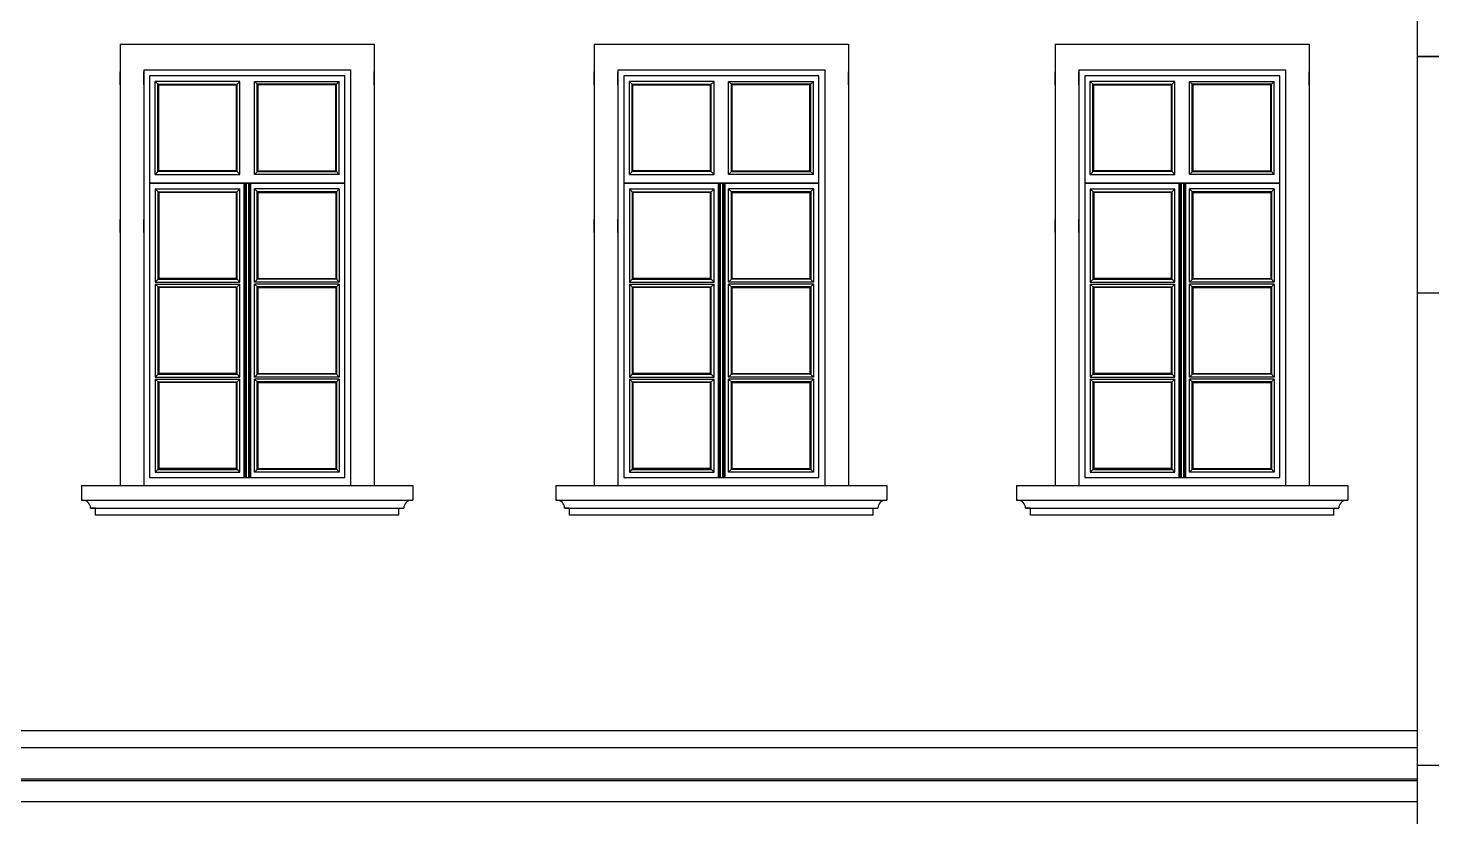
# Model space of a CAD drawing. Header units: millimetres. Extents: x 60 to 102290, y 34 to 65730.
# Drawn here: x 7447 to 14572, y 37744 to 41749 of the extents above; entities that cross this region are included whole.
import ezdxf

# ---------------------------------------------------------------- set-up
doc = ezdxf.new("R2010")
doc.units = ezdxf.units.MM

# ---------------------------------------------------------------- blocks, each defined once
blk = doc.blocks.new('98')
at = {"color": 7, "lineweight": 30, "ltscale": 100}
for p, q in [((206346.7, 160363.1), (206346.7, 160461.5)), ((206346.7, 160461.5), (206726.7, 160461.5)), ((206726.7, 160461.5), (206726.7, 160363.1)), ((206461.7, 160223.1), (206346.7, 160363.1)), ((206726.7, 160363.1), (206611.7, 160223.1)), ((206461.7, 160223.1), (206461.7, 151895.2)), ((206461.7, 160223.1), (206461.7, 159114)), ((206611.7, 160223.1), (206461.7, 160223.1)), ((206611.7, 151895.2), (206611.7, 160223.1)), ((206461.7, 160130.4), (206611.7, 160130.4)), ((206461.7, 160087.9), (206611.7, 160087.9)), ((206461.7, 159938.7), (206611.7, 159938.7)), ((206461.7, 159685.9), (206611.7, 159685.9)), ((206461.7, 159114), (206611.7, 159114)), ((206611.7, 159114), (206461.7, 159114)), ((206461.7, 157914), (206611.7, 157914)), ((206611.7, 155514), (206461.7, 155514)), ((206461.7, 154314), (206611.7, 154314)), ((206611.7, 153114), (206461.7, 153114)), ((206461.7, 152053.1), (206611.7, 152053.1))]:
    blk.add_line(p, q, dxfattribs=at)
at = {"color": 7, "lineweight": 25, "ltscale": 100}
for p, q in [((206461.7, 159816.4), (206611.7, 159816.4)), ((206461.7, 157914), (206461.7, 156714))]:
    blk.add_line(p, q, dxfattribs=at)
at = {"color": 7, "lineweight": 30, "ltscale": 100}
blk.add_lwpolyline([(206346.7, 160363.1), (206726.7, 160363.1)], dxfattribs=at)
blk.add_ellipse((206536.7, 151895.2), major_axis=(0, 108.7), ratio=0.689997, dxfattribs=at)

msp = doc.modelspace()

# ---------------------------------------------------------------- linework, layer by layer
at = {"ltscale": 100}
for p, q in [((7914, 41666.9), (7914, 39426.9)), ((7914, 41666.9), (9203.7, 41666.9)), ((9203.7, 41666.9), (9203.7, 39426.9)), ((10320.4, 41666.9), (10320.4, 39426.9)), ((10320.4, 41666.9), (11610.1, 41666.9)), ((11610.1, 41666.9), (11610.1, 39426.9)), ((12659.3, 41666.9), (12659.3, 39426.9)), ((12659.3, 41666.9), (13949, 41666.9)), ((13949, 41666.9), (13949, 39426.9)), ((7914, 41461.9), (7914, 41526.9)), ((8034, 41536.9), (8034, 39426.9)), ((8034, 41536.9), (9083.7, 41536.9)), ((8034, 41461.9), (8034, 41526.9)), ((9083.7, 41536.9), (9083.7, 39426.9)), ((10320.4, 41461.9), (10320.4, 41526.9)), ((10440.4, 41536.9), (10440.4, 39426.9)), ((10440.4, 41536.9), (11490.1, 41536.9)), ((10440.4, 41461.9), (10440.4, 41526.9)), ((11490.1, 41536.9), (11490.1, 39426.9)), ((12659.3, 41461.9), (12659.3, 41526.9)), ((12779.3, 41536.9), (12779.3, 39426.9)), ((12779.3, 41536.9), (13829, 41536.9)), ((12779.3, 41461.9), (12779.3, 41526.9)), ((13829, 41536.9), (13829, 39426.9)), ((7914, 40711.9), (7914, 40776.9)), ((8034, 40711.9), (8034, 40776.9)), ((10320.4, 40711.9), (10320.4, 40776.9)), ((10440.4, 40711.9), (10440.4, 40776.9)), ((12659.3, 40711.9), (12659.3, 40776.9)), ((12779.3, 40711.9), (12779.3, 40776.9)), ((7718.8, 39426.9), (9398.8, 39426.9)), ((7718.8, 39426.9), (7718.8, 39351.9)), ((8034, 39426.9), (9083.7, 39426.9)), ((9398.8, 39426.9), (9398.8, 39351.9)), ((10125.2, 39426.9), (11805.2, 39426.9)), ((10125.2, 39426.9), (10125.2, 39351.9)), ((10440.4, 39426.9), (11490.1, 39426.9)), ((11805.2, 39426.9), (11805.2, 39351.9)), ((12464.1, 39426.9), (14144.2, 39426.9)), ((12464.1, 39426.9), (12464.1, 39351.9)), ((12779.3, 39426.9), (13829, 39426.9)), ((14144.2, 39426.9), (14144.2, 39351.9)), ((7718.8, 39351.9), (9398.8, 39351.9)), ((10125.2, 39351.9), (11805.2, 39351.9)), ((12464.1, 39351.9), (14144.2, 39351.9)), ((7788.8, 39311.9), (7763.8, 39311.9)), ((7788.8, 39276.9), (7788.8, 39311.9)), ((9328.8, 39276.9), (7788.8, 39276.9)), ((9328.8, 39311.9), (9353.8, 39311.9)), ((9328.8, 39276.9), (9328.8, 39311.9)), ((10195.2, 39311.9), (10170.2, 39311.9)), ((10195.2, 39276.9), (10195.2, 39311.9)), ((11735.2, 39276.9), (10195.2, 39276.9)), ((11735.2, 39311.9), (11760.2, 39311.9)), ((11735.2, 39276.9), (11735.2, 39311.9)), ((12534.1, 39311.9), (12509.1, 39311.9)), ((12534.1, 39276.9), (12534.1, 39311.9)), ((14074.2, 39276.9), (12534.1, 39276.9)), ((14074.2, 39311.9), (14099.2, 39311.9)), ((14074.2, 39276.9), (14074.2, 39311.9)), ((6679.3, 38183.2), (12059.1, 38183.2)), ((11786.8, 38183.2), (14496.7, 38183.2)), ((6679.3, 38096.9), (12059.1, 38096.9)), ((11786.8, 38096.9), (14496.7, 38096.9)), ((6549.3, 37936.9), (12059.1, 37936.9)), ((12059.1, 37926.9), (6614.3, 37926.9)), ((11786.8, 37936.9), (14496.7, 37936.9)), ((14496.7, 37926.9), (11786.8, 37926.9)), ((6649.3, 37821.9), (12059.1, 37821.9)), ((11786.8, 37821.9), (14496.7, 37821.9))]:
    msp.add_line(p, q, dxfattribs=at)
at = {"ltscale": 4}
for p, q in [((9054.4, 41506.9), (8064, 41506.9)), ((8064, 41506.9), (8064, 39466.9)), ((8092, 41006.5), (8092, 41478.9)), ((8522, 41478.9), (8092, 41478.9)), ((8110, 41460.9), (8092, 41478.8)), ((8504, 41460.9), (8522, 41478.8)), ((8522, 41006.5), (8522, 41478.9)), ((8596, 41006.5), (8596, 41478.9)), ((8596, 41478.9), (9026.4, 41478.9)), ((8614, 41460.9), (8596, 41478.8)), ((9008.4, 41460.9), (9026.4, 41478.8)), ((9026.4, 41006.5), (9026.4, 41478.9)), ((9054.4, 39466.9), (9054.4, 41506.9)), ((9084, 41526.9), (9084, 41461.9)), ((9204, 41461.9), (9204, 41526.9)), ((11460.8, 41506.9), (10470.4, 41506.9)), ((10470.4, 41506.9), (10470.4, 39466.9)), ((10498.4, 41006.5), (10498.4, 41478.9)), ((10928.4, 41478.9), (10498.4, 41478.9)), ((10516.4, 41460.9), (10498.4, 41478.8)), ((10910.4, 41460.9), (10928.4, 41478.8)), ((10928.4, 41006.5), (10928.4, 41478.9)), ((11002.4, 41006.5), (11002.4, 41478.9)), ((11002.4, 41478.9), (11432.8, 41478.9)), ((11020.4, 41460.9), (11002.4, 41478.8)), ((11414.8, 41460.9), (11432.8, 41478.8)), ((11432.8, 41006.5), (11432.8, 41478.9)), ((11460.8, 39466.9), (11460.8, 41506.9)), ((11490.4, 41526.9), (11490.4, 41461.9)), ((11610.4, 41461.9), (11610.4, 41526.9)), ((13799.7, 41506.9), (12809.3, 41506.9)), ((12809.3, 41506.9), (12809.3, 39466.9)), ((12837.3, 41006.5), (12837.3, 41478.9)), ((13267.3, 41478.9), (12837.3, 41478.9)), ((12855.3, 41460.9), (12837.3, 41478.8)), ((13249.3, 41460.9), (13267.3, 41478.8)), ((13267.3, 41006.5), (13267.3, 41478.9)), ((13341.3, 41006.5), (13341.3, 41478.9)), ((13341.3, 41478.9), (13771.7, 41478.9)), ((13359.3, 41460.9), (13341.3, 41478.8)), ((13753.7, 41460.9), (13771.7, 41478.8)), ((13771.7, 41006.5), (13771.7, 41478.9)), ((13799.7, 39466.9), (13799.7, 41506.9)), ((13829.3, 41526.9), (13829.3, 41461.9)), ((13949.3, 41461.9), (13949.3, 41526.9)), ((8106, 41464.9), (8508, 41464.9)), ((8106, 41020.5), (8106, 41464.9)), ((8110, 41460.9), (8504, 41460.9)), ((8110, 41024.5), (8110, 41460.9)), ((8504, 41024.5), (8504, 41460.9)), ((8508, 41020.5), (8508, 41464.9)), ((9012.4, 41464.9), (8610, 41464.9)), ((8610, 41020.5), (8610, 41464.9)), ((9008.4, 41460.9), (8614, 41460.9)), ((8614, 41024.5), (8614, 41460.9)), ((9008.4, 41024.5), (9008.4, 41460.9)), ((9012.4, 41020.5), (9012.4, 41464.9)), ((10512.4, 41464.9), (10914.4, 41464.9)), ((10512.4, 41020.5), (10512.4, 41464.9)), ((10516.4, 41460.9), (10910.4, 41460.9)), ((10516.4, 41024.5), (10516.4, 41460.9)), ((10910.4, 41024.5), (10910.4, 41460.9)), ((10914.4, 41020.5), (10914.4, 41464.9)), ((11418.8, 41464.9), (11016.4, 41464.9)), ((11016.4, 41020.5), (11016.4, 41464.9)), ((11414.8, 41460.9), (11020.4, 41460.9)), ((11020.4, 41024.5), (11020.4, 41460.9)), ((11414.8, 41024.5), (11414.8, 41460.9)), ((11418.8, 41020.5), (11418.8, 41464.9)), ((12851.3, 41464.9), (13253.3, 41464.9)), ((12851.3, 41020.5), (12851.3, 41464.9)), ((12855.3, 41460.9), (13249.3, 41460.9)), ((12855.3, 41024.5), (12855.3, 41460.9)), ((13249.3, 41024.5), (13249.3, 41460.9)), ((13253.3, 41020.5), (13253.3, 41464.9)), ((13757.7, 41464.9), (13355.3, 41464.9)), ((13355.3, 41020.5), (13355.3, 41464.9)), ((13753.7, 41460.9), (13359.3, 41460.9)), ((13359.3, 41024.5), (13359.3, 41460.9)), ((13753.7, 41024.5), (13753.7, 41460.9)), ((13757.7, 41020.5), (13757.7, 41464.9)), ((8110, 41024.4), (8092, 41006.5)), ((8092, 41006.5), (8522, 41006.5)), ((8508, 41020.5), (8106, 41020.5)), ((8504, 41024.5), (8110, 41024.5)), ((8504, 41024.4), (8522, 41006.5)), ((8614, 41024.4), (8596, 41006.5)), ((9026.4, 41006.5), (8596, 41006.5)), ((8610, 41020.5), (9012.4, 41020.5)), ((8614, 41024.5), (9008.4, 41024.5)), ((9008.4, 41024.5), (9026.4, 41006.5)), ((10516.4, 41024.4), (10498.4, 41006.5)), ((10498.4, 41006.5), (10928.4, 41006.5)), ((10914.4, 41020.5), (10512.4, 41020.5)), ((10910.4, 41024.5), (10516.4, 41024.5)), ((10910.4, 41024.4), (10928.4, 41006.5)), ((11020.4, 41024.4), (11002.4, 41006.5)), ((11432.8, 41006.5), (11002.4, 41006.5)), ((11016.4, 41020.5), (11418.8, 41020.5)), ((11020.4, 41024.5), (11414.8, 41024.5)), ((11414.8, 41024.5), (11432.8, 41006.5)), ((12855.3, 41024.4), (12837.3, 41006.5)), ((12837.3, 41006.5), (13267.3, 41006.5)), ((13253.3, 41020.5), (12851.3, 41020.5)), ((13249.3, 41024.5), (12855.3, 41024.5)), ((13249.3, 41024.4), (13267.3, 41006.5)), ((13359.3, 41024.4), (13341.3, 41006.5)), ((13771.7, 41006.5), (13341.3, 41006.5)), ((13355.3, 41020.5), (13757.7, 41020.5)), ((13359.3, 41024.5), (13753.7, 41024.5)), ((13753.7, 41024.5), (13771.7, 41006.5)), ((8064, 40963.5), (9054.4, 40963.5)), ((8064, 40961.5), (9054.4, 40961.5)), ((8092, 40932.5), (8092, 40459.9)), ((8092, 40932.5), (8522, 40932.5)), ((8110, 40914.4), (8092, 40932.3)), ((8106, 40918.5), (8106, 40473.9)), ((8106, 40918.5), (8508, 40918.5)), ((8110, 40914.5), (8110, 40477.9)), ((8504, 40914.5), (8110, 40914.5)), ((8504, 40914.4), (8522, 40932.3)), ((8504, 40477.9), (8504, 40914.5)), ((8508, 40473.9), (8508, 40918.5)), ((8522, 40459.9), (8522, 40932.5)), ((8542, 40961.5), (8542, 39466.9)), ((8547, 40961.5), (8547, 39466.9)), ((8553, 40961.5), (8553, 39466.9)), ((8565, 40961.5), (8565, 39466.9)), ((8571, 40961.5), (8571, 39466.9)), ((8576, 40961.5), (8576, 39466.9)), ((8596, 40459.9), (8596, 40932.5)), ((9026.4, 40932.5), (8596, 40932.5)), ((8614, 40914.4), (8596, 40932.3)), ((8610, 40473.9), (8610, 40918.5)), ((9012.4, 40918.5), (8610, 40918.5)), ((8614, 40477.9), (8614, 40914.5)), ((8614, 40914.5), (9008.4, 40914.5)), ((9008.4, 40914.4), (9026.4, 40932.3)), ((9008.4, 40914.5), (9008.4, 40477.9)), ((9012.4, 40918.5), (9012.4, 40473.9)), ((9026.4, 40932.5), (9026.4, 40459.9)), ((10470.4, 40963.5), (11460.8, 40963.5)), ((10470.4, 40961.5), (11460.8, 40961.5)), ((10498.4, 40932.5), (10498.4, 40459.9)), ((10498.4, 40932.5), (10928.4, 40932.5)), ((10516.4, 40914.4), (10498.4, 40932.3)), ((10512.4, 40918.5), (10512.4, 40473.9)), ((10512.4, 40918.5), (10914.4, 40918.5)), ((10516.4, 40914.5), (10516.4, 40477.9)), ((10910.4, 40914.5), (10516.4, 40914.5)), ((10910.4, 40914.4), (10928.4, 40932.3)), ((10910.4, 40477.9), (10910.4, 40914.5)), ((10914.4, 40473.9), (10914.4, 40918.5)), ((10928.4, 40459.9), (10928.4, 40932.5)), ((10948.4, 40961.5), (10948.4, 39466.9)), ((10953.4, 40961.5), (10953.4, 39466.9)), ((10959.4, 40961.5), (10959.4, 39466.9)), ((10971.4, 40961.5), (10971.4, 39466.9)), ((10977.4, 40961.5), (10977.4, 39466.9)), ((10982.4, 40961.5), (10982.4, 39466.9)), ((11002.4, 40459.9), (11002.4, 40932.5)), ((11432.8, 40932.5), (11002.4, 40932.5)), ((11020.4, 40914.4), (11002.4, 40932.3)), ((11016.4, 40473.9), (11016.4, 40918.5)), ((11418.8, 40918.5), (11016.4, 40918.5)), ((11020.4, 40477.9), (11020.4, 40914.5)), ((11020.4, 40914.5), (11414.8, 40914.5)), ((11414.8, 40914.4), (11432.8, 40932.3)), ((11414.8, 40914.5), (11414.8, 40477.9)), ((11418.8, 40918.5), (11418.8, 40473.9)), ((11432.8, 40932.5), (11432.8, 40459.9)), ((12809.3, 40963.5), (13799.7, 40963.5)), ((12809.3, 40961.5), (13799.7, 40961.5)), ((12837.3, 40932.5), (12837.3, 40459.9)), ((12837.3, 40932.5), (13267.3, 40932.5)), ((12855.3, 40914.4), (12837.3, 40932.3)), ((12851.3, 40918.5), (12851.3, 40473.9)), ((12851.3, 40918.5), (13253.3, 40918.5)), ((12855.3, 40914.5), (12855.3, 40477.9)), ((13249.3, 40914.5), (12855.3, 40914.5)), ((13249.3, 40914.4), (13267.3, 40932.3)), ((13249.3, 40477.9), (13249.3, 40914.5)), ((13253.3, 40473.9), (13253.3, 40918.5)), ((13267.3, 40459.9), (13267.3, 40932.5)), ((13287.3, 40961.5), (13287.3, 39466.9)), ((13292.3, 40961.5), (13292.3, 39466.9)), ((13298.3, 40961.5), (13298.3, 39466.9)), ((13310.3, 40961.5), (13310.3, 39466.9)), ((13316.3, 40961.5), (13316.3, 39466.9)), ((13321.3, 40961.5), (13321.3, 39466.9)), ((13341.3, 40459.9), (13341.3, 40932.5)), ((13771.7, 40932.5), (13341.3, 40932.5)), ((13359.3, 40914.4), (13341.3, 40932.3)), ((13355.3, 40473.9), (13355.3, 40918.5)), ((13757.7, 40918.5), (13355.3, 40918.5)), ((13359.3, 40477.9), (13359.3, 40914.5)), ((13359.3, 40914.5), (13753.7, 40914.5)), ((13753.7, 40914.4), (13771.7, 40932.3)), ((13753.7, 40914.5), (13753.7, 40477.9)), ((13757.7, 40918.5), (13757.7, 40473.9)), ((13771.7, 40932.5), (13771.7, 40459.9)), ((8110, 40477.9), (8092, 40459.9)), ((8106, 40473.9), (8508, 40473.9)), ((8504, 40477.9), (8110, 40477.9)), ((8504, 40477.9), (8522, 40459.9)), ((8614, 40477.9), (8596, 40459.9)), ((9012.4, 40473.9), (8610, 40473.9)), ((8614, 40477.9), (9008.4, 40477.9)), ((9008.4, 40477.8), (9026.4, 40459.9)), ((10516.4, 40477.9), (10498.4, 40459.9)), ((10512.4, 40473.9), (10914.4, 40473.9)), ((10910.4, 40477.9), (10516.4, 40477.9)), ((10910.4, 40477.9), (10928.4, 40459.9)), ((11020.4, 40477.9), (11002.4, 40459.9)), ((11418.8, 40473.9), (11016.4, 40473.9)), ((11020.4, 40477.9), (11414.8, 40477.9)), ((11414.8, 40477.8), (11432.8, 40459.9)), ((12855.3, 40477.9), (12837.3, 40459.9)), ((12851.3, 40473.9), (13253.3, 40473.9)), ((13249.3, 40477.9), (12855.3, 40477.9)), ((13249.3, 40477.9), (13267.3, 40459.9)), ((13359.3, 40477.9), (13341.3, 40459.9)), ((13757.7, 40473.9), (13355.3, 40473.9)), ((13359.3, 40477.9), (13753.7, 40477.9)), ((13753.7, 40477.8), (13771.7, 40459.9)), ((8092, 40459.9), (8522, 40459.9)), ((8092, 40449.9), (8522, 40449.9)), ((8092, 40449.9), (8092, 39977.4)), ((8092, 40449.9), (8522, 40449.9)), ((8110, 40431.9), (8092, 40449.8)), ((8106, 40435.9), (8106, 39991.4)), ((8106, 40435.9), (8508, 40435.9)), ((8110, 40431.9), (8110, 39995.4)), ((8504, 40431.9), (8110, 40431.9)), ((8504, 40431.8), (8522, 40449.8)), ((8504, 39995.4), (8504, 40431.9)), ((8508, 39991.4), (8508, 40435.9)), ((8522, 39977.4), (8522, 40449.9)), ((9026.4, 40459.9), (8596, 40459.9)), ((9026.4, 40449.9), (8596, 40449.9)), ((8596, 39977.4), (8596, 40449.9)), ((9026.4, 40449.9), (8596, 40449.9)), ((8614, 40431.8), (8596, 40449.8)), ((8610, 39991.4), (8610, 40435.9)), ((9012.4, 40435.9), (8610, 40435.9)), ((8614, 39995.4), (8614, 40431.9)), ((8614, 40431.9), (9008.4, 40431.9)), ((9008.4, 40431.8), (9026.4, 40449.8)), ((9008.4, 40431.9), (9008.4, 39995.4)), ((9012.4, 40435.9), (9012.4, 39991.4)), ((9026.4, 40449.9), (9026.4, 39977.4)), ((10498.4, 40459.9), (10928.4, 40459.9)), ((10498.4, 40449.9), (10928.4, 40449.9)), ((10498.4, 40449.9), (10498.4, 39977.4)), ((10498.4, 40449.9), (10928.4, 40449.9)), ((10516.4, 40431.9), (10498.4, 40449.8)), ((10512.4, 40435.9), (10512.4, 39991.4)), ((10512.4, 40435.9), (10914.4, 40435.9)), ((10516.4, 40431.9), (10516.4, 39995.4)), ((10910.4, 40431.9), (10516.4, 40431.9)), ((10910.4, 40431.8), (10928.4, 40449.8)), ((10910.4, 39995.4), (10910.4, 40431.9)), ((10914.4, 39991.4), (10914.4, 40435.9)), ((10928.4, 39977.4), (10928.4, 40449.9)), ((11432.8, 40459.9), (11002.4, 40459.9)), ((11432.8, 40449.9), (11002.4, 40449.9)), ((11002.4, 39977.4), (11002.4, 40449.9)), ((11432.8, 40449.9), (11002.4, 40449.9)), ((11020.4, 40431.8), (11002.4, 40449.8)), ((11016.4, 39991.4), (11016.4, 40435.9)), ((11418.8, 40435.9), (11016.4, 40435.9)), ((11020.4, 39995.4), (11020.4, 40431.9)), ((11020.4, 40431.9), (11414.8, 40431.9)), ((11414.8, 40431.8), (11432.8, 40449.8)), ((11414.8, 40431.9), (11414.8, 39995.4)), ((11418.8, 40435.9), (11418.8, 39991.4)), ((11432.8, 40449.9), (11432.8, 39977.4)), ((12837.3, 40459.9), (13267.3, 40459.9)), ((12837.3, 40449.9), (13267.3, 40449.9)), ((12837.3, 40449.9), (12837.3, 39977.4)), ((12837.3, 40449.9), (13267.3, 40449.9)), ((12855.3, 40431.9), (12837.3, 40449.8)), ((12851.3, 40435.9), (12851.3, 39991.4)), ((12851.3, 40435.9), (13253.3, 40435.9)), ((12855.3, 40431.9), (12855.3, 39995.4)), ((13249.3, 40431.9), (12855.3, 40431.9)), ((13249.3, 40431.8), (13267.3, 40449.8)), ((13249.3, 39995.4), (13249.3, 40431.9)), ((13253.3, 39991.4), (13253.3, 40435.9)), ((13267.3, 39977.4), (13267.3, 40449.9)), ((13771.7, 40459.9), (13341.3, 40459.9)), ((13771.7, 40449.9), (13341.3, 40449.9)), ((13341.3, 39977.4), (13341.3, 40449.9)), ((13771.7, 40449.9), (13341.3, 40449.9)), ((13359.3, 40431.8), (13341.3, 40449.8)), ((13355.3, 39991.4), (13355.3, 40435.9)), ((13757.7, 40435.9), (13355.3, 40435.9)), ((13359.3, 39995.4), (13359.3, 40431.9)), ((13359.3, 40431.9), (13753.7, 40431.9)), ((13753.7, 40431.8), (13771.7, 40449.8)), ((13753.7, 40431.9), (13753.7, 39995.4)), ((13757.7, 40435.9), (13757.7, 39991.4)), ((13771.7, 40449.9), (13771.7, 39977.4)), ((8110, 39995.3), (8092, 39977.4)), ((8092, 39977.4), (8522, 39977.4)), ((8106, 39991.4), (8508, 39991.4)), ((8504, 39995.4), (8110, 39995.4)), ((8504, 39995.3), (8522, 39977.4)), ((8614, 39995.3), (8596, 39977.4)), ((9026.4, 39977.4), (8596, 39977.4)), ((9012.4, 39991.4), (8610, 39991.4)), ((8614, 39995.4), (9008.4, 39995.4)), ((9008.4, 39995.3), (9026.4, 39977.4)), ((10516.4, 39995.3), (10498.4, 39977.4)), ((10498.4, 39977.4), (10928.4, 39977.4)), ((10512.4, 39991.4), (10914.4, 39991.4)), ((10910.4, 39995.4), (10516.4, 39995.4)), ((10910.4, 39995.3), (10928.4, 39977.4)), ((11020.4, 39995.3), (11002.4, 39977.4)), ((11432.8, 39977.4), (11002.4, 39977.4)), ((11418.8, 39991.4), (11016.4, 39991.4)), ((11020.4, 39995.4), (11414.8, 39995.4)), ((11414.8, 39995.3), (11432.8, 39977.4)), ((12855.3, 39995.3), (12837.3, 39977.4)), ((12837.3, 39977.4), (13267.3, 39977.4)), ((12851.3, 39991.4), (13253.3, 39991.4)), ((13249.3, 39995.4), (12855.3, 39995.4)), ((13249.3, 39995.3), (13267.3, 39977.4)), ((13359.3, 39995.3), (13341.3, 39977.4)), ((13771.7, 39977.4), (13341.3, 39977.4)), ((13757.7, 39991.4), (13355.3, 39991.4)), ((13359.3, 39995.4), (13753.7, 39995.4)), ((13753.7, 39995.3), (13771.7, 39977.4)), ((8092, 39967.4), (8522, 39967.4)), ((8092, 39967.4), (8092, 39494.8)), ((8092, 39967.4), (8522, 39967.4)), ((8110, 39949.4), (8092, 39967.3)), ((8106, 39953.4), (8106, 39508.8)), ((8106, 39953.4), (8508, 39953.4)), ((8110, 39949.4), (8110, 39512.8)), ((8504, 39949.4), (8110, 39949.4)), ((8504, 39949.4), (8522, 39967.3)), ((8504, 39512.8), (8504, 39949.4)), ((8508, 39508.8), (8508, 39953.4)), ((8522, 39494.8), (8522, 39967.4)), ((9026.4, 39967.4), (8596, 39967.4)), ((8596, 39494.8), (8596, 39967.4)), ((9026.4, 39967.4), (8596, 39967.4)), ((8614, 39949.4), (8596, 39967.3)), ((8610, 39508.8), (8610, 39953.4)), ((9012.4, 39953.4), (8610, 39953.4)), ((8614, 39512.8), (8614, 39949.4)), ((8614, 39949.4), (9008.4, 39949.4)), ((9008.4, 39949.4), (9026.4, 39967.3)), ((9008.4, 39949.4), (9008.4, 39512.8)), ((9012.4, 39953.4), (9012.4, 39508.8)), ((9026.4, 39967.4), (9026.4, 39494.8)), ((10498.4, 39967.4), (10928.4, 39967.4)), ((10498.4, 39967.4), (10498.4, 39494.8)), ((10498.4, 39967.4), (10928.4, 39967.4)), ((10516.4, 39949.4), (10498.4, 39967.3)), ((10512.4, 39953.4), (10512.4, 39508.8)), ((10512.4, 39953.4), (10914.4, 39953.4)), ((10516.4, 39949.4), (10516.4, 39512.8)), ((10910.4, 39949.4), (10516.4, 39949.4)), ((10910.4, 39949.4), (10928.4, 39967.3)), ((10910.4, 39512.8), (10910.4, 39949.4)), ((10914.4, 39508.8), (10914.4, 39953.4)), ((10928.4, 39494.8), (10928.4, 39967.4)), ((11432.8, 39967.4), (11002.4, 39967.4)), ((11002.4, 39494.8), (11002.4, 39967.4)), ((11432.8, 39967.4), (11002.4, 39967.4)), ((11020.4, 39949.4), (11002.4, 39967.3)), ((11016.4, 39508.8), (11016.4, 39953.4)), ((11418.8, 39953.4), (11016.4, 39953.4)), ((11020.4, 39512.8), (11020.4, 39949.4)), ((11020.4, 39949.4), (11414.8, 39949.4)), ((11414.8, 39949.4), (11432.8, 39967.3)), ((11414.8, 39949.4), (11414.8, 39512.8)), ((11418.8, 39953.4), (11418.8, 39508.8)), ((11432.8, 39967.4), (11432.8, 39494.8)), ((12837.3, 39967.4), (13267.3, 39967.4)), ((12837.3, 39967.4), (12837.3, 39494.8)), ((12837.3, 39967.4), (13267.3, 39967.4)), ((12855.3, 39949.4), (12837.3, 39967.3)), ((12851.3, 39953.4), (12851.3, 39508.8)), ((12851.3, 39953.4), (13253.3, 39953.4)), ((12855.3, 39949.4), (12855.3, 39512.8)), ((13249.3, 39949.4), (12855.3, 39949.4)), ((13249.3, 39949.4), (13267.3, 39967.3)), ((13249.3, 39512.8), (13249.3, 39949.4)), ((13253.3, 39508.8), (13253.3, 39953.4)), ((13267.3, 39494.8), (13267.3, 39967.4)), ((13771.7, 39967.4), (13341.3, 39967.4)), ((13341.3, 39494.8), (13341.3, 39967.4)), ((13771.7, 39967.4), (13341.3, 39967.4)), ((13359.3, 39949.4), (13341.3, 39967.3)), ((13355.3, 39508.8), (13355.3, 39953.4)), ((13757.7, 39953.4), (13355.3, 39953.4)), ((13359.3, 39512.8), (13359.3, 39949.4)), ((13359.3, 39949.4), (13753.7, 39949.4)), ((13753.7, 39949.4), (13771.7, 39967.3)), ((13753.7, 39949.4), (13753.7, 39512.8)), ((13757.7, 39953.4), (13757.7, 39508.8)), ((13771.7, 39967.4), (13771.7, 39494.8)), ((8110, 39512.8), (8092, 39494.9)), ((8092, 39494.9), (8522, 39494.9)), ((8092, 39494.8), (8522, 39494.8)), ((8106, 39508.9), (8508, 39508.9)), ((8106, 39508.8), (8508, 39508.8)), ((8110, 39512.9), (8504, 39512.9)), ((8504, 39512.8), (8110, 39512.8)), ((8504, 39512.8), (8522, 39494.9)), ((8614, 39512.8), (8596, 39494.9)), ((9026.4, 39494.9), (8596, 39494.9)), ((9026.4, 39494.8), (8596, 39494.8)), ((9012.4, 39508.9), (8610, 39508.9)), ((9012.4, 39508.8), (8610, 39508.8)), ((8614, 39512.8), (9008.4, 39512.8)), ((9008.4, 39512.8), (9026.4, 39494.9)), ((10516.4, 39512.8), (10498.4, 39494.9)), ((10498.4, 39494.9), (10928.4, 39494.9)), ((10498.4, 39494.8), (10928.4, 39494.8)), ((10512.4, 39508.9), (10914.4, 39508.9)), ((10512.4, 39508.8), (10914.4, 39508.8)), ((10516.4, 39512.9), (10910.4, 39512.9)), ((10910.4, 39512.8), (10516.4, 39512.8)), ((10910.4, 39512.8), (10928.4, 39494.9)), ((11020.4, 39512.8), (11002.4, 39494.9)), ((11432.8, 39494.9), (11002.4, 39494.9)), ((11432.8, 39494.8), (11002.4, 39494.8)), ((11418.8, 39508.9), (11016.4, 39508.9)), ((11418.8, 39508.8), (11016.4, 39508.8)), ((11020.4, 39512.8), (11414.8, 39512.8)), ((11414.8, 39512.8), (11432.8, 39494.9)), ((12855.3, 39512.8), (12837.3, 39494.9)), ((12837.3, 39494.9), (13267.3, 39494.9)), ((12837.3, 39494.8), (13267.3, 39494.8)), ((12851.3, 39508.9), (13253.3, 39508.9)), ((12851.3, 39508.8), (13253.3, 39508.8)), ((12855.3, 39512.9), (13249.3, 39512.9)), ((13249.3, 39512.8), (12855.3, 39512.8)), ((13249.3, 39512.8), (13267.3, 39494.9)), ((13359.3, 39512.8), (13341.3, 39494.9)), ((13771.7, 39494.9), (13341.3, 39494.9)), ((13771.7, 39494.8), (13341.3, 39494.8)), ((13757.7, 39508.9), (13355.3, 39508.9)), ((13757.7, 39508.8), (13355.3, 39508.8)), ((13359.3, 39512.8), (13753.7, 39512.8)), ((13753.7, 39512.8), (13771.7, 39494.9)), ((8064, 39466.9), (9054.4, 39466.9)), ((10470.4, 39466.9), (11460.8, 39466.9)), ((12809.3, 39466.9), (13799.7, 39466.9)), ((7763.8, 39311.9), (9328.8, 39311.9)), ((10170.2, 39311.9), (11735.2, 39311.9)), ((12509.1, 39311.9), (14074.2, 39311.9))]:
    msp.add_line(p, q, dxfattribs=at)
at = {"ltscale": 100}
for centre, start, end in [((7723.8, 39311.9), 0, 90), ((9393.8, 39311.9), 90, 180), ((10130.2, 39311.9), 0, 90), ((11800.2, 39311.9), 90, 180), ((12469.1, 39311.9), 0, 90), ((14139.2, 39311.9), 90, 180)]:
    msp.add_arc(centre, 40, start, end, dxfattribs=at)

# ---------------------------------------------------------------- block references
at = {"xscale": 1.000008334555589, "yscale": 1.000008334555589, "zscale": 1.000008334555589}
msp.add_blockref('98', (-191966.8, -117510.9), dxfattribs=at)

doc.saveas('drawing.dxf')
